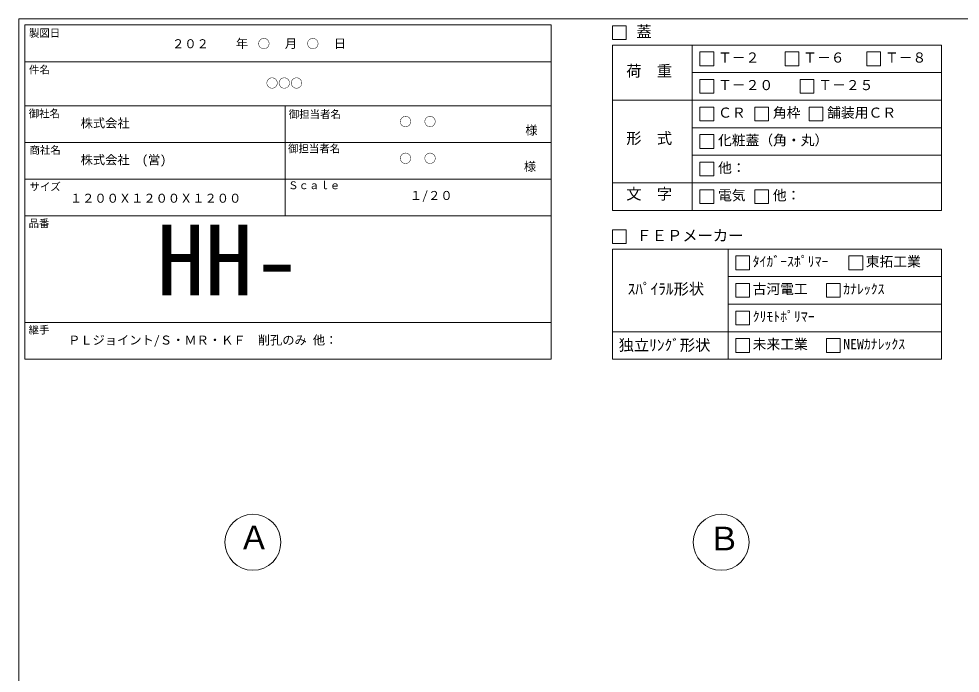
# Model space of a CAD drawing. Units: millimetres, scale not verified. Extents: x -6420 to 6420, y -3095 to 3095.
# Drawn here: x -1740 to 2362, y 245 to 3095 of the extents above; entities that cross this region are included whole.
import ezdxf
from ezdxf.enums import TextEntityAlignment as Align

# ---------------------------------------------------------------- set-up
doc = ezdxf.new("R2010")
doc.units = ezdxf.units.MM
doc.header["$LTSCALE"] = 20
for name, color, linetype, lineweight in [('0-2_waku', 7, 'Continuous', 18), ('0-3_gaikei', 7, 'Continuous', 18), ('0-D_文字１', 7, 'Continuous', 18), ('1-4_文字２', 7, 'Continuous', 5)]:
    doc.layers.add(name, color=color, linetype=linetype, lineweight=lineweight)
doc.styles.add('ＭＳ ゴシック', font='')
doc.styles.get('ＭＳ ゴシック').set_extended_font_data('MS Gothic')

msp = doc.modelspace()

# ---------------------------------------------------------------- linework, layer by layer
at = {"layer": '0-2_waku'}
for p, q in [((-1740, 3095.44), (-1740, -2604.56)), ((-1740, 3095.44), (6420, 3095.44)), ((-1713.33, 3068.78), (-1713.33, 1612.78)), ((-1713.33, 3068.78), (580, 3068.78)), ((-1713.33, 3068.78), (-1713.33, 1612.78)), ((-1713.33, 3068.78), (580, 3068.78)), ((-1713.33, 3068.78), (-1713.33, 1612.78)), ((580, 3068.78), (580, 1612.78)), ((846.67, 2981.07), (2280, 2981.07)), ((846.67, 2981.07), (846.67, 2261.07)), ((1194.22, 2981.07), (1194.22, 2261.07)), ((2280, 2981.07), (2280, 2261.07)), ((-1713.33, 2908.78), (580, 2908.78)), ((-1713.33, 2908.78), (580, 2908.78)), ((-1713.33, 2908.78), (580, 2908.78)), ((-1713.33, 2908.78), (580, 2908.78)), ((1194.22, 2861.07), (2280, 2861.07)), ((-1713.33, 2716.78), (580, 2716.78)), ((-1713.33, 2716.78), (580, 2716.78)), ((-580, 2716.78), (-580, 2236.78)), ((846.67, 2741.07), (2280, 2741.07)), ((1194.22, 2621.07), (2280, 2621.07)), ((-1713.33, 2556.78), (580, 2556.78)), ((1194.22, 2501.07), (2280, 2501.07)), ((-1713.33, 2396.78), (580, 2396.78)), ((846.67, 2381.07), (2280, 2381.07)), ((846.67, 2261.07), (2280, 2261.07)), ((-1713.33, 2236.78), (580, 2236.78)), ((846.67, 2092.78), (2280, 2092.78)), ((846.67, 2092.78), (846.67, 1612.78)), ((1350.42, 2092.78), (1350.42, 1612.78)), ((2280, 2092.78), (2280, 1612.78)), ((1350.42, 1972.78), (2280, 1972.78)), ((1350.42, 1852.78), (2280, 1852.78)), ((-1713.33, 1772.78), (580, 1772.78)), ((846.67, 1732.78), (2280, 1732.78)), ((-1713.33, 1612.78), (580, 1612.78)), ((846.67, 1612.78), (2280, 1612.78)), ((846.67, 1612.78), (2280, 1612.78))]:
    msp.add_line(p, q, dxfattribs=at)
at = {"layer": '0-3_gaikei'}
for centre in [(-720, 815.44), (1320, 815.44)]:
    msp.add_circle(centre, 121.88, dxfattribs=at)
at = {"layer": '0-D_文字１'}
for p, q in [((846.67, 3064.82), (846.67, 3004.82)), ((846.67, 3004.82), (906.67, 3004.82)), ((1227.96, 2951.07), (1287.96, 2951.07)), ((1227.96, 2951.07), (1227.96, 2891.07)), ((1227.96, 2951.07), (1227.96, 2891.07)), ((1227.96, 2951.07), (1287.96, 2951.07)), ((1227.96, 2951.07), (1227.96, 2891.07)), ((1227.96, 2951.07), (1287.96, 2951.07)), ((1287.96, 2951.07), (1287.96, 2891.07)), ((1287.96, 2951.07), (1287.96, 2891.07)), ((1287.96, 2951.07), (1287.96, 2891.07)), ((1598.74, 2951.07), (1658.74, 2951.07)), ((1598.74, 2951.07), (1598.74, 2891.07)), ((1658.74, 2951.07), (1658.74, 2891.07)), ((1955.01, 2951.07), (2015.01, 2951.07)), ((1955.01, 2951.07), (1955.01, 2891.07)), ((2015.01, 2951.07), (2015.01, 2891.07)), ((1227.96, 2891.07), (1287.96, 2891.07)), ((1227.96, 2891.07), (1287.96, 2891.07)), ((1227.96, 2891.07), (1287.96, 2891.07)), ((1598.74, 2891.07), (1658.74, 2891.07)), ((1955.01, 2891.07), (2015.01, 2891.07)), ((1227.96, 2831.07), (1287.96, 2831.07)), ((1227.96, 2831.07), (1227.96, 2771.07)), ((1287.96, 2831.07), (1287.96, 2771.07)), ((1664.6, 2831.07), (1724.6, 2831.07)), ((1664.6, 2831.07), (1664.6, 2771.07)), ((1724.6, 2831.07), (1724.6, 2771.07)), ((1227.96, 2771.07), (1287.96, 2771.07)), ((1664.6, 2771.07), (1724.6, 2771.07)), ((1227.96, 2711.07), (1287.96, 2711.07)), ((1227.96, 2711.07), (1227.96, 2651.07)), ((1227.96, 2711.07), (1227.96, 2651.07)), ((1287.96, 2711.07), (1287.96, 2651.07)), ((1287.96, 2711.07), (1287.96, 2651.07)), ((1466.62, 2711.07), (1526.62, 2711.07)), ((1466.62, 2711.07), (1466.62, 2651.07)), ((1526.62, 2711.07), (1526.62, 2651.07)), ((1703.29, 2711.07), (1763.29, 2711.07)), ((1703.29, 2711.07), (1703.29, 2651.07)), ((1763.29, 2711.07), (1763.29, 2651.07)), ((1227.96, 2651.07), (1287.96, 2651.07)), ((1227.96, 2651.07), (1287.96, 2651.07)), ((1466.62, 2651.07), (1526.62, 2651.07)), ((1703.29, 2651.07), (1763.29, 2651.07)), ((1227.96, 2591.07), (1227.96, 2531.07)), ((1287.96, 2591.07), (1287.96, 2531.07)), ((1227.96, 2531.07), (1287.96, 2531.07)), ((1227.96, 2471.07), (1287.96, 2471.07)), ((1227.96, 2471.07), (1227.96, 2411.07)), ((1227.96, 2471.07), (1227.96, 2411.07)), ((1287.96, 2471.07), (1287.96, 2411.07)), ((1287.96, 2471.07), (1287.96, 2411.07)), ((1227.96, 2411.07), (1287.96, 2411.07)), ((1227.96, 2411.07), (1287.96, 2411.07)), ((1227.96, 2351.07), (1227.96, 2291.07)), ((1466.62, 2351.07), (1466.62, 2291.07)), ((1227.96, 2291.07), (1287.96, 2291.07)), ((1466.62, 2291.07), (1526.62, 2291.07)), ((846.67, 2176.53), (846.67, 2116.53)), ((846.67, 2116.53), (906.67, 2116.53)), ((1384.16, 2062.78), (1384.16, 2002.78)), ((1876.94, 2062.78), (1936.94, 2062.78)), ((1876.94, 2062.78), (1876.94, 2002.78)), ((1876.94, 2062.78), (1936.94, 2062.78)), ((1876.94, 2062.78), (1876.94, 2002.78)), ((1876.94, 2062.78), (1936.94, 2062.78)), ((1876.94, 2062.78), (1876.94, 2002.78)), ((1936.94, 2062.78), (1936.94, 2002.78)), ((1936.94, 2062.78), (1936.94, 2002.78)), ((1936.94, 2062.78), (1936.94, 2002.78)), ((1384.16, 2002.78), (1444.16, 2002.78)), ((1876.94, 2002.78), (1936.94, 2002.78)), ((1876.94, 2002.78), (1936.94, 2002.78)), ((1876.94, 2002.78), (1936.94, 2002.78)), ((1384.16, 1942.78), (1444.16, 1942.78)), ((1384.16, 1942.78), (1384.16, 1882.78)), ((1444.16, 1942.78), (1444.16, 1882.78)), ((1778.7, 1942.78), (1778.7, 1882.78)), ((1384.16, 1882.78), (1444.16, 1882.78)), ((1778.7, 1882.78), (1838.7, 1882.78)), ((1384.16, 1822.78), (1384.16, 1762.78)), ((1384.16, 1762.78), (1444.16, 1762.78)), ((1384.16, 1702.78), (1444.16, 1702.78)), ((1384.16, 1702.78), (1384.16, 1642.78)), ((1444.16, 1702.78), (1444.16, 1642.78)), ((1778.7, 1702.78), (1838.7, 1702.78)), ((1778.7, 1702.78), (1778.7, 1642.78)), ((1838.7, 1702.78), (1838.7, 1642.78)), ((1384.16, 1642.78), (1444.16, 1642.78)), ((1778.7, 1642.78), (1838.7, 1642.78))]:
    msp.add_line(p, q, dxfattribs=at)
for points in [[(846.67, 3064.82), (906.67, 3064.82), (906.67, 3004.82)], [(846.67, 3064.82), (906.67, 3064.82), (906.67, 3004.82)], [(1227.96, 2711.07), (1287.96, 2711.07), (1287.96, 2651.07)], [(1227.96, 2711.07), (1227.96, 2651.07), (1287.96, 2651.07)], [(1227.96, 2591.07), (1287.96, 2591.07), (1287.96, 2531.07)], [(1227.96, 2471.07), (1287.96, 2471.07), (1287.96, 2411.07)], [(1227.96, 2471.07), (1227.96, 2411.07), (1287.96, 2411.07)], [(1227.96, 2351.07), (1287.96, 2351.07), (1287.96, 2291.07)], [(1466.62, 2351.07), (1526.62, 2351.07), (1526.62, 2291.07)], [(846.67, 2176.53), (906.67, 2176.53), (906.67, 2116.53)], [(1384.16, 2062.78), (1444.16, 2062.78), (1444.16, 2002.78)], [(1778.7, 1942.78), (1838.7, 1942.78), (1838.7, 1882.78)], [(1384.16, 1822.78), (1444.16, 1822.78), (1444.16, 1762.78)]]:
    msp.add_lwpolyline(points, dxfattribs=at)

# ---------------------------------------------------------------- texts
at = {"layer": '0-D_文字１', "style": 'ＭＳ ゴシック'}
for s, height, p in [('製図日', 33.24, (-1695.64, 3006.85)), ('蓋', 48.88, (950.78, 3000.93)), ('\u3000\u3000年\u3000\u3000\u3000月\u3000\u3000\u3000日', 39.1, (-900.92, 2956.71)), ('Ｔ－２', 43.99, (1306.81, 2891.72)), ('Ｔ－６', 43.99, (1677.59, 2891.72)), ('Ｔ－８', 43.99, (2033.87, 2891.72)), ('件名', 33.24, (-1695.64, 2846.85)), ('荷\u3000重', 48.88, (906.62, 2829.34)), ('Ｔ－２０', 43.99, (1306.81, 2771.72)), ('Ｔ－２５', 43.99, (1743.46, 2771.72)), ('ＣＲ', 43.99, (1306.81, 2651.72)), ('角枠', 43.99, (1545.48, 2651.72)), ('舗装用ＣＲ', 43.99, (1782.15, 2651.72)), ('御社名', 33.24, (-1696.94, 2656.17)), ('御担当者名', 33.24, (-563.72, 2653.23)), ('御担当者名', 33.24, (-563.72, 2653.23)), ('様', 39.1, (466.6, 2579.22)), ('形\u3000式', 48.88, (906.62, 2536.05)), ('化粧蓋（角・丸）', 43.99, (1306.81, 2531.72)), ('商社名', 33.24, (-1693.46, 2497.45)), ('御担当者名', 33.24, (-566.67, 2503.48)), ('様', 39.1, (460.61, 2420.67)), ('他：', 43.99, (1306.81, 2411.72)), ('サイズ', 33.24, (-1693.46, 2337.45)), ('Ｓｃａｌｅ', 33.24, (-566.67, 2343.48)), ('１/２０', 39.1, (-36.6, 2294.8)), ('文\u3000字', 48.88, (906.62, 2294.08)), ('電気', 43.99, (1306.81, 2291.72)), ('他：', 43.99, (1545.48, 2291.72)), ('１２００Ｘ１２００Ｘ１２００', 39.1, (-1517.52, 2282.8)), ('品番', 33.24, (-1697.46, 2177.92)), ('HH-', 307.9, (-1139.03, 1799.22)), ('ＦＥＰメーカー', 48.88, (950.78, 2112.64)), ('ﾀｲｶﾞｰｽﾎﾟﾘﾏｰ', 43.99, (1457.45, 2003.43)), ('東拓工業', 43.99, (1950.23, 2003.43)), ('ｽﾊﾟｲﾗﾙ形状', 48.88, (912.82, 1879.9)), ('古河電工', 43.99, (1457.45, 1883.43)), ('ｶﾅﾚｯｸｽ', 43.99, (1851.99, 1883.43)), ('ｸﾘﾓﾄﾎﾟﾘﾏｰ', 43.99, (1457.45, 1763.43)), ('継手', 33.24, (-1697.46, 1713.92)), ('ＰＬジョイント/Ｓ・ＭＲ・ＫＦ\u3000削孔のみ 他：', 39.1, (-1525.35, 1665.05)), ('独立ﾘﾝｸﾞ形状', 48.88, (873.45, 1635.26)), ('未来工業', 43.99, (1457.45, 1643.43)), ('NEWｶﾅﾚｯｸｽ', 43.99, (1851.99, 1643.43)), ('Ａ', 103.1, (-785.08, 753.78)), ('Ｂ', 103.1, (1262.25, 749.14))]:
    msp.add_text(s, height=height, dxfattribs=at).set_placement(p, align=Align.BOTTOM_LEFT)
at = {"layer": '1-4_文字２', "style": 'ＭＳ ゴシック'}
for s, p in [('\u3000\u3000２０２\u3000\u3000\u3000\u3000○\u3000\u3000\u3000○', (-1178.89, 2955.67)), ('○○○', (-663.31, 2783.9)), ('株式会社', (-1470.67, 2610.22)), ('○\u3000○', (-81.62, 2616.06)), ('株式会社\u3000(営)', (-1470.67, 2450.22)), ('○\u3000○', (-81.62, 2456.06))]:
    msp.add_text(s, height=39.1, dxfattribs=at).set_placement(p, align=Align.BOTTOM_LEFT)

doc.saveas('drawing.dxf')
